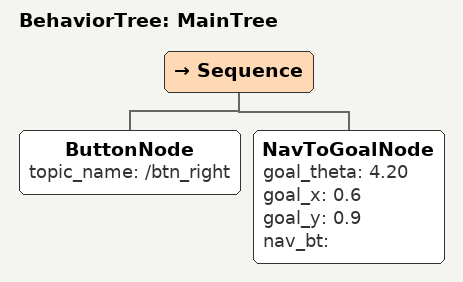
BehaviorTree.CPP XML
<?xml version="1.0" encoding="UTF-8"?>
<root BTCPP_format="4">
  <BehaviorTree ID="MainTree">
    <Sequence>
      <ButtonNode topic_name="/btn_right"/>
      <NavToGoalNode goal_theta="4.20"
                     goal_x="0.6"
                     goal_y="0.9"
                     nav_bt=""/>
    </Sequence>
  </BehaviorTree>

</root>
